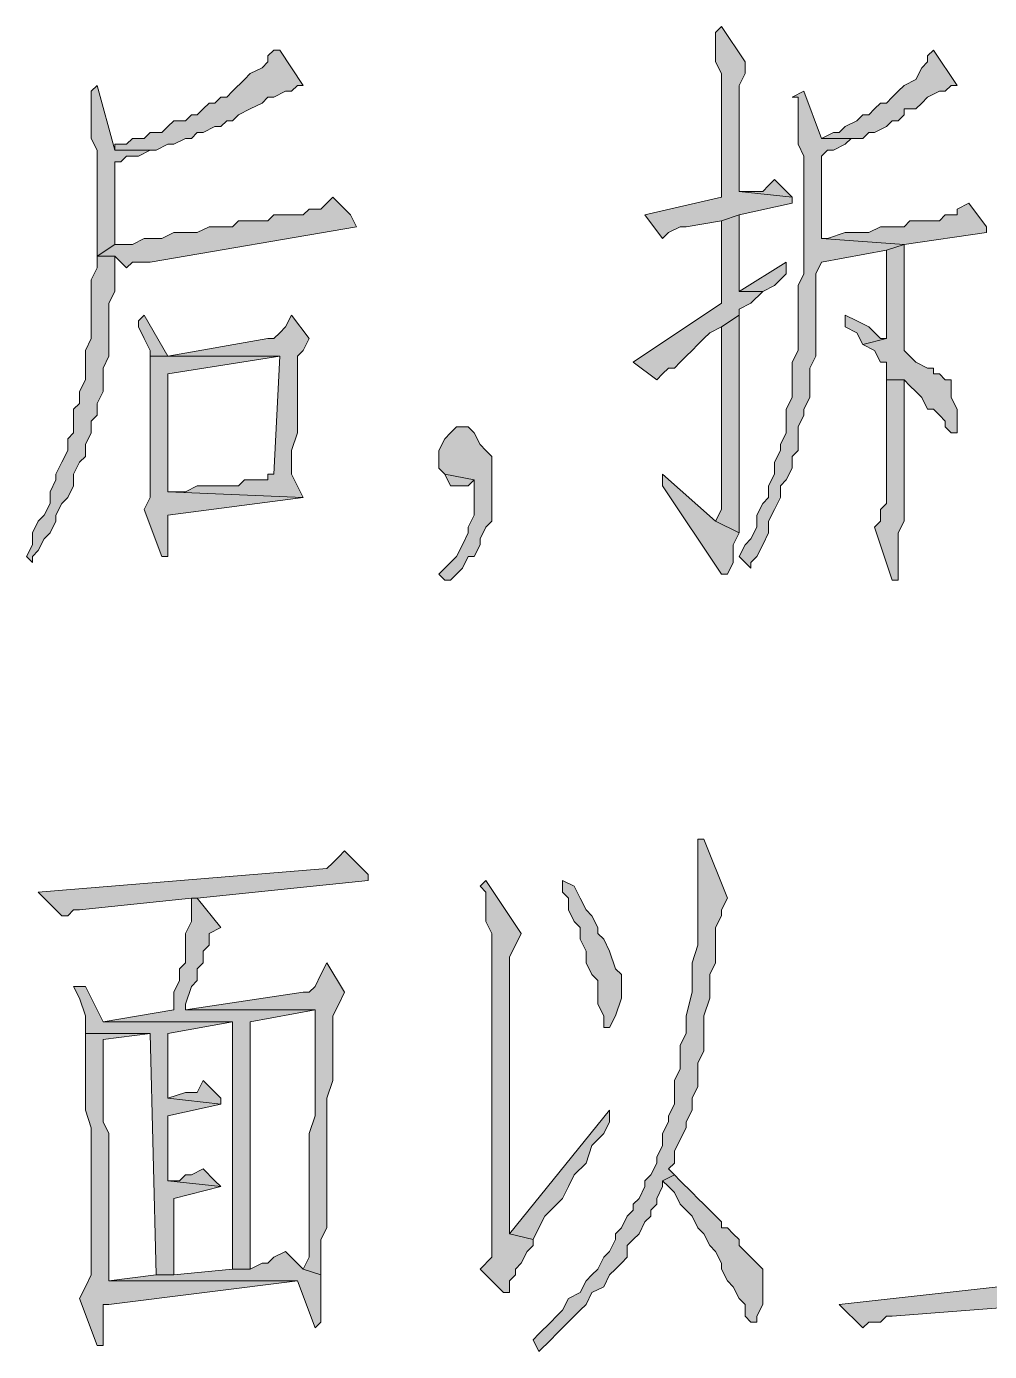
# Model space of a CAD drawing. Header units: millimetres. Extents: x 24 to 410, y 10 to 282.
# Drawn here: x 284.9 to 291.82, y 38.82 to 48.34 of the extents above; entities that cross this region are included whole.
import ezdxf

# ---------------------------------------------------------------- set-up
doc = ezdxf.new("R2010")
doc.units = ezdxf.units.MM

msp = doc.modelspace()

# ---------------------------------------------------------------- hatches: boundary and pattern name
h = msp.add_hatch(color=7)
h.dxf.hatch_style = 2
h.paths.add_polyline_path([(289.898667, 48.344667), (289.856333, 48.302333), (289.856333, 48.090667), (289.898667, 48.006), (289.898667, 47.117), (289.348333, 46.99), (289.475333, 46.820667), (289.517667, 46.863), (289.602333, 46.905333), (289.644667, 46.905333), (289.898667, 46.947667), (290.025667, 46.99), (290.406667, 47.074667), (290.406667, 47.117), (290.025667, 47.159333), (290.025667, 47.413333), (290.025667, 47.498), (290.025667, 47.921333), (290.068, 48.006), (290.068, 48.090667)])
h = msp.add_hatch(color=7)
h.dxf.hatch_style = 2
h.paths.add_polyline_path([(286.723667, 48.175333), (286.681333, 48.175333), (286.639, 48.133), (286.639, 48.090667), (286.596667, 48.048333), (286.512, 48.006), (286.469667, 47.963667), (286.385, 47.879), (286.342667, 47.836667), (286.300333, 47.836667), (286.258, 47.794333), (286.215667, 47.794333), (286.173333, 47.752), (286.131, 47.709667), (286.088667, 47.709667), (286.046333, 47.667333), (285.961667, 47.667333), (285.919333, 47.625), (285.877, 47.582667), (285.792333, 47.582667), (285.75, 47.540333), (285.665333, 47.540333), (285.623, 47.498), (285.538333, 47.498), (285.538333, 47.455667), (285.834667, 47.455667), (285.919333, 47.498), (285.961667, 47.498), (286.046333, 47.540333), (286.088667, 47.540333), (286.131, 47.582667), (286.173333, 47.582667), (286.258, 47.625), (286.300333, 47.625), (286.342667, 47.667333), (286.385, 47.667333), (286.427333, 47.709667), (286.512, 47.752), (286.596667, 47.794333), (286.639, 47.836667), (286.681333, 47.836667), (286.766, 47.879), (286.808333, 47.879), (286.850667, 47.921333), (286.893, 47.921333)])
h = msp.add_hatch(color=7)
h.dxf.hatch_style = 2
h.paths.add_polyline_path([(291.422667, 48.175333), (291.380333, 48.133), (291.380333, 48.090667), (291.338, 48.048333), (291.295667, 47.963667), (291.211, 47.921333), (291.168667, 47.879), (291.126333, 47.836667), (291.084, 47.794333), (291.041667, 47.794333), (290.999333, 47.752), (290.957, 47.709667), (290.914667, 47.709667), (290.872333, 47.667333), (290.787667, 47.625), (290.745333, 47.582667), (290.703, 47.582667), (290.618333, 47.540333), (290.914667, 47.540333), (290.957, 47.582667), (290.999333, 47.582667), (291.084, 47.625), (291.126333, 47.667333), (291.168667, 47.667333), (291.211, 47.709667), (291.211, 47.752), (291.295667, 47.752), (291.338, 47.794333), (291.380333, 47.836667), (291.465, 47.879), (291.507333, 47.879), (291.549667, 47.921333), (291.592, 47.921333)])
h = msp.add_hatch(color=7)
h.dxf.hatch_style = 2
h.paths.add_polyline_path([(285.411333, 47.921333), (285.369, 47.879), (285.369, 47.540333), (285.411333, 47.455667), (285.411333, 46.693667), (285.538333, 46.778333), (285.538333, 47.371), (285.580667, 47.371), (285.623, 47.413333), (285.707667, 47.413333), (285.792333, 47.455667), (285.834667, 47.455667), (285.538333, 47.455667)])
h = msp.add_hatch(color=7)
h.dxf.hatch_style = 2
h.paths.add_polyline_path([(290.491333, 47.879), (290.406667, 47.836667), (290.449, 47.836667), (290.449, 47.794333), (290.449, 47.498), (290.491333, 47.413333), (290.491333, 46.566667), (290.449, 46.482), (290.449, 46.016333), (290.406667, 45.931667), (290.406667, 45.677667), (290.364333, 45.593), (290.364333, 45.423667), (290.322, 45.339), (290.322, 45.296667), (290.279667, 45.212), (290.279667, 45.127333), (290.237333, 45.042667), (290.237333, 44.958), (290.195, 44.915667), (290.152667, 44.831), (290.152667, 44.746333), (290.110333, 44.661667), (290.068, 44.619333), (290.025667, 44.534667), (290.110333, 44.45), (290.110333, 44.492333), (290.152667, 44.534667), (290.195, 44.619333), (290.237333, 44.704), (290.237333, 44.788667), (290.279667, 44.873333), (290.322, 44.958), (290.322, 45.042667), (290.364333, 45.085), (290.406667, 45.169667), (290.406667, 45.254333), (290.449, 45.296667), (290.449, 45.466), (290.491333, 45.550667), (290.491333, 45.593), (290.533667, 45.677667), (290.533667, 45.889333), (290.576, 45.974), (290.576, 46.566667), (290.618333, 46.651333), (291.084, 46.736), (291.211, 46.778333), (290.618333, 46.820667), (290.618333, 47.413333), (290.660667, 47.455667), (290.703, 47.455667), (290.787667, 47.498), (290.83, 47.540333), (290.618333, 47.540333)])
h = msp.add_hatch(color=7)
h.dxf.hatch_style = 2
h.paths.add_polyline_path([(290.279667, 47.244), (290.237333, 47.201667), (290.195, 47.159333), (290.025667, 47.159333), (290.406667, 47.117)])
h = msp.add_hatch(color=7)
h.dxf.hatch_style = 2
h.paths.add_polyline_path([(287.104667, 47.117), (287.062333, 47.074667), (287.02, 47.032333), (286.935333, 47.032333), (286.893, 46.99), (286.681333, 46.99), (286.639, 46.947667), (286.427333, 46.947667), (286.385, 46.905333), (286.215667, 46.905333), (286.131, 46.863), (286.046333, 46.863), (285.961667, 46.863), (285.877, 46.820667), (285.75, 46.820667), (285.665333, 46.778333), (285.538333, 46.778333), (285.411333, 46.693667), (285.538333, 46.693667), (285.623, 46.609), (285.665333, 46.651333), (285.792333, 46.651333), (287.274, 46.905333), (287.231667, 46.99)])
h = msp.add_hatch(color=7)
h.dxf.hatch_style = 2
h.paths.add_polyline_path([(291.676667, 47.074667), (291.592, 47.032333), (291.592, 46.99), (291.549667, 46.99), (291.507333, 46.99), (291.465, 46.947667), (291.253333, 46.947667), (291.211, 46.905333), (291.041667, 46.905333), (290.957, 46.863), (290.787667, 46.863), (290.660667, 46.820667), (290.618333, 46.820667), (291.211, 46.778333), (291.803667, 46.863), (291.803667, 46.905333)])
h = msp.add_hatch(color=7)
h.dxf.hatch_style = 2
h.paths.add_polyline_path([(290.025667, 46.99), (289.898667, 46.947667), (289.898667, 46.355), (289.263667, 45.931667), (289.433, 45.804667), (289.475333, 45.847), (289.517667, 45.889333), (289.56, 45.889333), (289.602333, 45.931667), (289.644667, 45.974), (289.687, 46.016333), (289.729333, 46.058667), (289.771667, 46.101), (289.814, 46.143333), (289.898667, 46.185667), (290.025667, 46.270333), (290.025667, 46.312667), (290.110333, 46.355), (290.195, 46.439667), (290.025667, 46.439667), (290.025667, 46.524333), (290.025667, 46.609), (290.025667, 46.693667)])
h = msp.add_hatch(color=7)
h.dxf.hatch_style = 2
h.paths.add_polyline_path([(291.211, 46.778333), (291.084, 46.736), (291.084, 46.101), (290.914667, 46.058667), (290.999333, 46.016333), (291.041667, 45.931667), (291.084, 45.931667), (291.084, 45.804667), (291.211, 45.804667), (291.253333, 45.762333), (291.295667, 45.72), (291.338, 45.677667), (291.380333, 45.593), (291.422667, 45.593), (291.465, 45.550667), (291.507333, 45.508333), (291.507333, 45.466), (291.549667, 45.423667), (291.592, 45.423667), (291.592, 45.508333), (291.592, 45.593), (291.549667, 45.677667), (291.549667, 45.804667), (291.507333, 45.804667), (291.465, 45.847), (291.422667, 45.847), (291.422667, 45.889333), (291.380333, 45.889333), (291.295667, 45.931667), (291.253333, 45.974), (291.211, 46.016333)])
h = msp.add_hatch(color=7)
h.dxf.hatch_style = 2
h.paths.add_polyline_path([(285.411333, 46.693667), (285.411333, 46.609), (285.369, 46.524333), (285.369, 46.101), (285.326667, 46.016333), (285.326667, 45.804667), (285.284333, 45.72), (285.284333, 45.635333), (285.242, 45.593), (285.242, 45.423667), (285.199667, 45.381333), (285.199667, 45.296667), (285.157333, 45.212), (285.115, 45.127333), (285.115, 45.085), (285.072667, 45.000333), (285.072667, 44.915667), (285.030333, 44.831), (284.988, 44.788667), (284.945667, 44.704), (284.945667, 44.619333), (284.903333, 44.534667), (284.945667, 44.492333), (284.945667, 44.534667), (284.988, 44.577), (285.030333, 44.661667), (285.072667, 44.704), (285.115, 44.788667), (285.115, 44.831), (285.157333, 44.915667), (285.199667, 44.958), (285.242, 45.042667), (285.242, 45.127333), (285.284333, 45.212), (285.326667, 45.254333), (285.326667, 45.339), (285.369, 45.423667), (285.369, 45.508333), (285.411333, 45.550667), (285.411333, 45.635333), (285.453667, 45.72), (285.453667, 45.889333), (285.496, 45.974), (285.496, 46.355), (285.538333, 46.439667), (285.538333, 46.693667)])
h = msp.add_hatch(color=7)
h.dxf.hatch_style = 2
h.paths.add_polyline_path([(290.364333, 46.651333), (290.025667, 46.439667), (290.195, 46.439667), (290.279667, 46.482), (290.364333, 46.566667)])
h = msp.add_hatch(color=7)
h.dxf.hatch_style = 2
h.paths.add_polyline_path([(285.75, 46.270333), (285.707667, 46.228), (285.707667, 46.185667), (285.75, 46.101), (285.792333, 46.016333), (285.792333, 45.974), (285.919333, 45.974)])
h = msp.add_hatch(color=7)
h.dxf.hatch_style = 2
h.paths.add_polyline_path([(286.808333, 46.270333), (286.766, 46.185667), (286.723667, 46.143333), (286.681333, 46.101), (286.639, 46.101), (285.919333, 45.974), (285.792333, 45.974), (286.723667, 45.974), (286.681333, 45.127333), (286.639, 45.127333), (286.639, 45.085), (286.469667, 45.085), (286.427333, 45.042667), (286.131, 45.042667), (286.046333, 45.000333), (285.961667, 45.000333), (285.919333, 45.000333), (286.893, 44.958), (286.808333, 45.127333), (286.808333, 45.296667), (286.850667, 45.423667), (286.850667, 45.974), (286.893, 46.016333), (286.935333, 46.101)])
h = msp.add_hatch(color=7)
h.dxf.hatch_style = 2
h.paths.add_polyline_path([(290.025667, 46.270333), (289.898667, 46.185667), (289.898667, 44.873333), (289.856333, 44.788667), (290.025667, 44.704)])
h = msp.add_hatch(color=7)
h.dxf.hatch_style = 2
h.paths.add_polyline_path([(290.787667, 46.270333), (290.787667, 46.185667), (290.872333, 46.143333), (290.914667, 46.058667), (291.084, 46.101), (291.041667, 46.101), (290.957, 46.185667), (290.872333, 46.228)])
h = msp.add_hatch(color=7)
h.dxf.hatch_style = 2
h.paths.add_polyline_path([(285.792333, 45.974), (285.792333, 44.958), (285.75, 44.873333), (285.877, 44.534667), (285.919333, 44.534667), (285.919333, 44.577), (285.919333, 44.831), (286.893, 44.958), (285.919333, 45.000333), (285.919333, 45.847), (286.723667, 45.974)])
h = msp.add_hatch(color=7)
h.dxf.hatch_style = 2
h.paths.add_polyline_path([(291.084, 45.804667), (291.084, 44.915667), (291.041667, 44.873333), (291.041667, 44.788667), (290.999333, 44.746333), (291.126333, 44.365333), (291.168667, 44.365333), (291.168667, 44.45), (291.168667, 44.619333), (291.168667, 44.704), (291.211, 44.788667), (291.211, 45.804667)])
h = msp.add_hatch(color=7)
h.dxf.hatch_style = 2
h.paths.add_polyline_path([(288.036, 45.466), (287.993667, 45.466), (287.951333, 45.423667), (287.909, 45.381333), (287.866667, 45.296667), (287.866667, 45.169667), (287.909, 45.127333), (288.120667, 45.085), (288.120667, 44.831), (288.078333, 44.746333), (288.078333, 44.704), (288.036, 44.619333), (287.993667, 44.534667), (287.951333, 44.492333), (287.909, 44.45), (287.866667, 44.407667), (287.909, 44.365333), (287.951333, 44.365333), (287.993667, 44.407667), (288.036, 44.45), (288.078333, 44.534667), (288.120667, 44.534667), (288.163, 44.619333), (288.163, 44.661667), (288.205333, 44.746333), (288.247667, 44.788667), (288.247667, 45.254333), (288.205333, 45.296667), (288.163, 45.339), (288.120667, 45.423667), (288.078333, 45.466)])
h = msp.add_hatch(color=7)
h.dxf.hatch_style = 2
h.paths.add_polyline_path([(287.909, 45.127333), (287.951333, 45.042667), (288.078333, 45.042667), (288.120667, 45.085)])
h = msp.add_hatch(color=7)
h.dxf.hatch_style = 2
h.paths.add_polyline_path([(289.475333, 45.127333), (289.475333, 45.042667), (289.898667, 44.407667), (289.941, 44.407667), (289.983333, 44.492333), (289.983333, 44.619333), (290.025667, 44.704), (289.856333, 44.788667)])
h = msp.add_hatch(color=7)
h.dxf.hatch_style = 2
h.paths.add_polyline_path([(289.771667, 42.502667), (289.729333, 42.502667), (289.729333, 42.460333), (289.729333, 41.740667), (289.687, 41.613667), (289.687, 41.402), (289.644667, 41.232667), (289.644667, 41.105667), (289.602333, 41.021), (289.602333, 40.851667), (289.56, 40.767), (289.56, 40.597667), (289.517667, 40.513), (289.517667, 40.470667), (289.475333, 40.386), (289.475333, 40.301333), (289.433, 40.216667), (289.433, 40.174333), (289.390667, 40.089667), (289.348333, 40.047333), (289.348333, 40.005), (289.306, 39.920333), (289.263667, 39.878), (289.263667, 39.835667), (289.221333, 39.793333), (289.179, 39.708667), (289.136667, 39.666333), (289.136667, 39.624), (289.094333, 39.539333), (289.052, 39.497), (289.009667, 39.412333), (288.967333, 39.37), (288.925, 39.327667), (288.882667, 39.243), (288.798, 39.200667), (288.755667, 39.116), (288.713333, 39.073667), (288.671, 39.031333), (288.586333, 38.946667), (288.544, 38.904333), (288.586333, 38.819667), (288.671, 38.904333), (288.713333, 38.946667), (288.755667, 38.989), (288.840333, 39.073667), (288.882667, 39.116), (288.925, 39.158333), (288.967333, 39.243), (289.052, 39.285333), (289.094333, 39.37), (289.136667, 39.412333), (289.179, 39.454667), (289.221333, 39.497), (289.221333, 39.581667), (289.263667, 39.624), (289.306, 39.666333), (289.348333, 39.751), (289.390667, 39.793333), (289.390667, 39.835667), (289.433, 39.878), (289.433, 39.920333), (289.475333, 40.005), (289.475333, 40.047333), (289.56, 40.089667), (289.517667, 40.132), (289.56, 40.174333), (289.56, 40.259), (289.602333, 40.343667), (289.644667, 40.428333), (289.644667, 40.470667), (289.687, 40.555333), (289.687, 40.64), (289.729333, 40.724667), (289.729333, 40.894), (289.771667, 40.978667), (289.771667, 41.232667), (289.814, 41.359667), (289.814, 41.529), (289.856333, 41.613667), (289.856333, 41.867667), (289.898667, 41.952333), (289.898667, 41.994667), (289.941, 42.079333)])
h = msp.add_hatch(color=7)
h.dxf.hatch_style = 2
h.paths.add_polyline_path([(287.189333, 42.418), (287.147, 42.375667), (287.104667, 42.333333), (287.062333, 42.291), (284.988, 42.121667), (285.157333, 41.952333), (285.199667, 41.952333), (285.242, 41.994667), (285.284333, 41.994667), (286.088667, 42.079333), (286.131, 42.079333), (287.358667, 42.206333), (287.358667, 42.248667)])
h = msp.add_hatch(color=7)
h.dxf.hatch_style = 2
h.paths.add_polyline_path([(288.205333, 42.206333), (288.163, 42.164), (288.205333, 42.121667), (288.205333, 41.91), (288.247667, 41.825333), (288.247667, 39.497), (288.163, 39.412333), (288.332333, 39.243), (288.374667, 39.243), (288.374667, 39.285333), (288.374667, 39.327667), (288.417, 39.37), (288.417, 39.412333), (288.459333, 39.454667), (288.501667, 39.539333), (288.544, 39.581667), (288.544, 39.624), (288.374667, 39.666333), (288.374667, 40.047333), (288.374667, 40.174333), (288.374667, 41.656), (288.417, 41.740667), (288.459333, 41.825333)])
h = msp.add_hatch(color=7)
h.dxf.hatch_style = 2
h.paths.add_polyline_path([(288.755667, 42.206333), (288.755667, 42.121667), (288.798, 42.079333), (288.798, 41.994667), (288.840333, 41.91), (288.882667, 41.867667), (288.882667, 41.783), (288.925, 41.698333), (288.925, 41.613667), (288.967333, 41.529), (289.009667, 41.486667), (289.009667, 41.317333), (289.052, 41.232667), (289.052, 41.148), (289.094333, 41.148), (289.136667, 41.232667), (289.179, 41.359667), (289.179, 41.529), (289.136667, 41.571333), (289.094333, 41.698333), (289.052, 41.783), (289.009667, 41.825333), (289.009667, 41.867667), (288.967333, 41.952333), (288.925, 41.994667), (288.882667, 42.079333), (288.840333, 42.164)])
h = msp.add_hatch(color=7)
h.dxf.hatch_style = 2
h.paths.add_polyline_path([(286.131, 42.079333), (286.088667, 42.079333), (286.088667, 41.994667), (286.088667, 41.91), (286.046333, 41.825333), (286.046333, 41.613667), (286.004, 41.571333), (286.004, 41.486667), (285.961667, 41.402), (285.961667, 41.275), (285.453667, 41.190333), (286.385, 41.190333), (286.385, 39.412333), (286.512, 39.412333), (286.512, 41.190333), (286.977667, 41.275), (286.046333, 41.275), (286.046333, 41.317333), (286.088667, 41.444333), (286.131, 41.486667), (286.131, 41.571333), (286.173333, 41.613667), (286.173333, 41.656), (286.173333, 41.698333), (286.215667, 41.740667), (286.215667, 41.825333), (286.300333, 41.867667)])
h = msp.add_hatch(color=7)
h.dxf.hatch_style = 2
h.paths.add_polyline_path([(287.062333, 41.613667), (287.02, 41.529), (286.977667, 41.444333), (286.935333, 41.402), (286.893, 41.402), (286.046333, 41.275), (286.977667, 41.275), (286.977667, 41.232667), (286.977667, 40.513), (286.935333, 40.386), (286.935333, 39.539333), (286.935333, 39.497), (286.893, 39.412333), (287.02, 39.37), (287.02, 39.624), (287.062333, 39.708667), (287.062333, 40.64), (287.104667, 40.767), (287.104667, 41.232667), (287.147, 41.317333), (287.189333, 41.402)])
h = msp.add_hatch(color=7)
h.dxf.hatch_style = 2
h.paths.add_polyline_path([(285.326667, 41.444333), (285.242, 41.444333), (285.284333, 41.359667), (285.326667, 41.232667), (285.326667, 41.105667), (285.792333, 41.105667), (285.834667, 39.37), (285.961667, 39.37), (285.961667, 39.920333), (286.300333, 40.005), (285.919333, 40.047333), (285.919333, 40.513), (286.300333, 40.597667), (285.919333, 40.64), (285.919333, 41.105667), (286.385, 41.190333), (285.453667, 41.190333)])
h = msp.add_hatch(color=7)
h.dxf.hatch_style = 2
h.paths.add_polyline_path([(285.326667, 41.105667), (285.326667, 40.555333), (285.369, 40.428333), (285.369, 39.37), (285.326667, 39.285333), (285.284333, 39.200667), (285.411333, 38.862), (285.453667, 38.862), (285.453667, 39.158333), (285.496, 39.158333), (286.850667, 39.327667), (285.496, 39.327667), (285.496, 39.412333), (285.496, 40.386), (285.453667, 40.470667), (285.453667, 41.063333), (285.792333, 41.105667)])
h = msp.add_hatch(color=7)
h.dxf.hatch_style = 2
h.paths.add_polyline_path([(286.173333, 40.767), (286.131, 40.682333), (286.046333, 40.682333), (285.919333, 40.64), (286.300333, 40.597667), (286.300333, 40.64)])
h = msp.add_hatch(color=7)
h.dxf.hatch_style = 2
h.paths.add_polyline_path([(289.094333, 40.555333), (288.374667, 39.666333), (288.544, 39.624), (288.586333, 39.708667), (288.628667, 39.793333), (288.671, 39.835667), (288.755667, 39.920333), (288.798, 40.005), (288.840333, 40.089667), (288.925, 40.174333), (288.967333, 40.301333), (289.052, 40.386), (289.094333, 40.470667)])
h = msp.add_hatch(color=7)
h.dxf.hatch_style = 2
h.paths.add_polyline_path([(286.173333, 40.132), (286.088667, 40.089667), (286.046333, 40.089667), (286.004, 40.047333), (285.919333, 40.047333), (286.300333, 40.005), (286.258, 40.047333)])
h = msp.add_hatch(color=7)
h.dxf.hatch_style = 2
h.paths.add_polyline_path([(289.56, 40.089667), (289.475333, 40.047333), (289.517667, 40.005), (289.56, 39.962667), (289.602333, 39.878), (289.644667, 39.835667), (289.687, 39.793333), (289.729333, 39.708667), (289.771667, 39.666333), (289.814, 39.581667), (289.856333, 39.539333), (289.898667, 39.454667), (289.898667, 39.412333), (289.941, 39.327667), (289.983333, 39.285333), (290.025667, 39.200667), (290.068, 39.158333), (290.068, 39.073667), (290.110333, 39.031333), (290.152667, 39.031333), (290.152667, 39.073667), (290.195, 39.158333), (290.195, 39.412333), (290.152667, 39.454667), (290.110333, 39.497), (290.025667, 39.581667), (290.025667, 39.624), (289.983333, 39.666333), (289.941, 39.708667), (289.898667, 39.708667), (289.898667, 39.751), (289.814, 39.835667), (289.771667, 39.878), (289.729333, 39.920333), (289.687, 39.962667), (289.602333, 40.047333)])
h = msp.add_hatch(color=7)
h.dxf.hatch_style = 2
h.paths.add_polyline_path([(286.766, 39.539333), (286.681333, 39.497), (286.639, 39.454667), (286.596667, 39.454667), (286.512, 39.412333), (286.385, 39.412333), (285.961667, 39.37), (285.834667, 39.37), (285.496, 39.327667), (286.850667, 39.327667), (286.977667, 38.989), (287.02, 39.031333), (287.02, 39.37), (286.893, 39.412333)])
h = msp.add_hatch(color=7)
h.dxf.hatch_style = 2
h.paths.add_polyline_path([(293.158333, 39.454667), (293.116, 39.454667), (293.073667, 39.412333), (292.989, 39.412333), (292.989, 39.37), (292.015333, 39.285333), (291.888333, 39.285333), (290.745333, 39.158333), (290.914667, 38.989), (290.957, 39.031333), (291.041667, 39.031333), (291.084, 39.073667), (291.126333, 39.073667), (293.327667, 39.243), (293.327667, 39.327667)])

# ---------------------------------------------------------------- linework, layer by layer
at = {"color": 7, "lineweight": 0}
for points in [[(289.898667, 48.344667), (289.856333, 48.302333), (289.856333, 48.090667), (289.898667, 48.006), (289.898667, 47.117), (289.348333, 46.99), (289.475333, 46.820667), (289.517667, 46.863), (289.602333, 46.905333), (289.644667, 46.905333), (289.898667, 46.947667), (290.025667, 46.99), (290.406667, 47.074667), (290.406667, 47.117), (290.025667, 47.159333), (290.025667, 47.413333), (290.025667, 47.498), (290.025667, 47.921333), (290.068, 48.006), (290.068, 48.090667)], [(286.723667, 48.175333), (286.681333, 48.175333), (286.639, 48.133), (286.639, 48.090667), (286.596667, 48.048333), (286.512, 48.006), (286.469667, 47.963667), (286.385, 47.879), (286.342667, 47.836667), (286.300333, 47.836667), (286.258, 47.794333), (286.215667, 47.794333), (286.173333, 47.752), (286.131, 47.709667), (286.088667, 47.709667), (286.046333, 47.667333), (285.961667, 47.667333), (285.919333, 47.625), (285.877, 47.582667), (285.792333, 47.582667), (285.75, 47.540333), (285.665333, 47.540333), (285.623, 47.498), (285.538333, 47.498), (285.538333, 47.455667), (285.834667, 47.455667), (285.919333, 47.498), (285.961667, 47.498), (286.046333, 47.540333), (286.088667, 47.540333), (286.131, 47.582667), (286.173333, 47.582667), (286.258, 47.625), (286.300333, 47.625), (286.342667, 47.667333), (286.385, 47.667333), (286.427333, 47.709667), (286.512, 47.752), (286.596667, 47.794333), (286.639, 47.836667), (286.681333, 47.836667), (286.766, 47.879), (286.808333, 47.879), (286.850667, 47.921333), (286.893, 47.921333)], [(291.422667, 48.175333), (291.380333, 48.133), (291.380333, 48.090667), (291.338, 48.048333), (291.295667, 47.963667), (291.211, 47.921333), (291.168667, 47.879), (291.126333, 47.836667), (291.084, 47.794333), (291.041667, 47.794333), (290.999333, 47.752), (290.957, 47.709667), (290.914667, 47.709667), (290.872333, 47.667333), (290.787667, 47.625), (290.745333, 47.582667), (290.703, 47.582667), (290.618333, 47.540333), (290.914667, 47.540333), (290.957, 47.582667), (290.999333, 47.582667), (291.084, 47.625), (291.126333, 47.667333), (291.168667, 47.667333), (291.211, 47.709667), (291.211, 47.752), (291.295667, 47.752), (291.338, 47.794333), (291.380333, 47.836667), (291.465, 47.879), (291.507333, 47.879), (291.549667, 47.921333), (291.592, 47.921333)], [(285.411333, 47.921333), (285.369, 47.879), (285.369, 47.540333), (285.411333, 47.455667), (285.411333, 46.693667), (285.538333, 46.778333), (285.538333, 47.371), (285.580667, 47.371), (285.623, 47.413333), (285.707667, 47.413333), (285.792333, 47.455667), (285.834667, 47.455667), (285.538333, 47.455667)], [(290.491333, 47.879), (290.406667, 47.836667), (290.449, 47.836667), (290.449, 47.794333), (290.449, 47.498), (290.491333, 47.413333), (290.491333, 46.566667), (290.449, 46.482), (290.449, 46.016333), (290.406667, 45.931667), (290.406667, 45.677667), (290.364333, 45.593), (290.364333, 45.423667), (290.322, 45.339), (290.322, 45.296667), (290.279667, 45.212), (290.279667, 45.127333), (290.237333, 45.042667), (290.237333, 44.958), (290.195, 44.915667), (290.152667, 44.831), (290.152667, 44.746333), (290.110333, 44.661667), (290.068, 44.619333), (290.025667, 44.534667), (290.110333, 44.45), (290.110333, 44.492333), (290.152667, 44.534667), (290.195, 44.619333), (290.237333, 44.704), (290.237333, 44.788667), (290.279667, 44.873333), (290.322, 44.958), (290.322, 45.042667), (290.364333, 45.085), (290.406667, 45.169667), (290.406667, 45.254333), (290.449, 45.296667), (290.449, 45.466), (290.491333, 45.550667), (290.491333, 45.593), (290.533667, 45.677667), (290.533667, 45.889333), (290.576, 45.974), (290.576, 46.566667), (290.618333, 46.651333), (291.084, 46.736), (291.211, 46.778333), (290.618333, 46.820667), (290.618333, 47.413333), (290.660667, 47.455667), (290.703, 47.455667), (290.787667, 47.498), (290.83, 47.540333), (290.618333, 47.540333)], [(290.279667, 47.244), (290.237333, 47.201667), (290.195, 47.159333), (290.025667, 47.159333), (290.406667, 47.117)], [(287.104667, 47.117), (287.062333, 47.074667), (287.02, 47.032333), (286.935333, 47.032333), (286.893, 46.99), (286.681333, 46.99), (286.639, 46.947667), (286.427333, 46.947667), (286.385, 46.905333), (286.215667, 46.905333), (286.131, 46.863), (286.046333, 46.863), (285.961667, 46.863), (285.877, 46.820667), (285.75, 46.820667), (285.665333, 46.778333), (285.538333, 46.778333), (285.411333, 46.693667), (285.538333, 46.693667), (285.623, 46.609), (285.665333, 46.651333), (285.792333, 46.651333), (287.274, 46.905333), (287.231667, 46.99)], [(291.676667, 47.074667), (291.592, 47.032333), (291.592, 46.99), (291.549667, 46.99), (291.507333, 46.99), (291.465, 46.947667), (291.253333, 46.947667), (291.211, 46.905333), (291.041667, 46.905333), (290.957, 46.863), (290.787667, 46.863), (290.660667, 46.820667), (290.618333, 46.820667), (291.211, 46.778333), (291.803667, 46.863), (291.803667, 46.905333)], [(290.025667, 46.99), (289.898667, 46.947667), (289.898667, 46.355), (289.263667, 45.931667), (289.433, 45.804667), (289.475333, 45.847), (289.517667, 45.889333), (289.56, 45.889333), (289.602333, 45.931667), (289.644667, 45.974), (289.687, 46.016333), (289.729333, 46.058667), (289.771667, 46.101), (289.814, 46.143333), (289.898667, 46.185667), (290.025667, 46.270333), (290.025667, 46.312667), (290.110333, 46.355), (290.195, 46.439667), (290.025667, 46.439667), (290.025667, 46.524333), (290.025667, 46.609), (290.025667, 46.693667)], [(291.211, 46.778333), (291.084, 46.736), (291.084, 46.101), (290.914667, 46.058667), (290.999333, 46.016333), (291.041667, 45.931667), (291.084, 45.931667), (291.084, 45.804667), (291.211, 45.804667), (291.253333, 45.762333), (291.295667, 45.72), (291.338, 45.677667), (291.380333, 45.593), (291.422667, 45.593), (291.465, 45.550667), (291.507333, 45.508333), (291.507333, 45.466), (291.549667, 45.423667), (291.592, 45.423667), (291.592, 45.508333), (291.592, 45.593), (291.549667, 45.677667), (291.549667, 45.804667), (291.507333, 45.804667), (291.465, 45.847), (291.422667, 45.847), (291.422667, 45.889333), (291.380333, 45.889333), (291.295667, 45.931667), (291.253333, 45.974), (291.211, 46.016333)], [(285.411333, 46.693667), (285.411333, 46.609), (285.369, 46.524333), (285.369, 46.101), (285.326667, 46.016333), (285.326667, 45.804667), (285.284333, 45.72), (285.284333, 45.635333), (285.242, 45.593), (285.242, 45.423667), (285.199667, 45.381333), (285.199667, 45.296667), (285.157333, 45.212), (285.115, 45.127333), (285.115, 45.085), (285.072667, 45.000333), (285.072667, 44.915667), (285.030333, 44.831), (284.988, 44.788667), (284.945667, 44.704), (284.945667, 44.619333), (284.903333, 44.534667), (284.945667, 44.492333), (284.945667, 44.534667), (284.988, 44.577), (285.030333, 44.661667), (285.072667, 44.704), (285.115, 44.788667), (285.115, 44.831), (285.157333, 44.915667), (285.199667, 44.958), (285.242, 45.042667), (285.242, 45.127333), (285.284333, 45.212), (285.326667, 45.254333), (285.326667, 45.339), (285.369, 45.423667), (285.369, 45.508333), (285.411333, 45.550667), (285.411333, 45.635333), (285.453667, 45.72), (285.453667, 45.889333), (285.496, 45.974), (285.496, 46.355), (285.538333, 46.439667), (285.538333, 46.693667)], [(290.364333, 46.651333), (290.025667, 46.439667), (290.195, 46.439667), (290.279667, 46.482), (290.364333, 46.566667)], [(285.75, 46.270333), (285.707667, 46.228), (285.707667, 46.185667), (285.75, 46.101), (285.792333, 46.016333), (285.792333, 45.974), (285.919333, 45.974)], [(286.808333, 46.270333), (286.766, 46.185667), (286.723667, 46.143333), (286.681333, 46.101), (286.639, 46.101), (285.919333, 45.974), (285.792333, 45.974), (286.723667, 45.974), (286.681333, 45.127333), (286.639, 45.127333), (286.639, 45.085), (286.469667, 45.085), (286.427333, 45.042667), (286.131, 45.042667), (286.046333, 45.000333), (285.961667, 45.000333), (285.919333, 45.000333), (286.893, 44.958), (286.808333, 45.127333), (286.808333, 45.296667), (286.850667, 45.423667), (286.850667, 45.974), (286.893, 46.016333), (286.935333, 46.101)], [(290.025667, 46.270333), (289.898667, 46.185667), (289.898667, 44.873333), (289.856333, 44.788667), (290.025667, 44.704)], [(290.787667, 46.270333), (290.787667, 46.185667), (290.872333, 46.143333), (290.914667, 46.058667), (291.084, 46.101), (291.041667, 46.101), (290.957, 46.185667), (290.872333, 46.228)], [(285.792333, 45.974), (285.792333, 44.958), (285.75, 44.873333), (285.877, 44.534667), (285.919333, 44.534667), (285.919333, 44.577), (285.919333, 44.831), (286.893, 44.958), (285.919333, 45.000333), (285.919333, 45.847), (286.723667, 45.974)], [(291.084, 45.804667), (291.084, 44.915667), (291.041667, 44.873333), (291.041667, 44.788667), (290.999333, 44.746333), (291.126333, 44.365333), (291.168667, 44.365333), (291.168667, 44.45), (291.168667, 44.619333), (291.168667, 44.704), (291.211, 44.788667), (291.211, 45.804667)], [(288.036, 45.466), (287.993667, 45.466), (287.951333, 45.423667), (287.909, 45.381333), (287.866667, 45.296667), (287.866667, 45.169667), (287.909, 45.127333), (288.120667, 45.085), (288.120667, 44.831), (288.078333, 44.746333), (288.078333, 44.704), (288.036, 44.619333), (287.993667, 44.534667), (287.951333, 44.492333), (287.909, 44.45), (287.866667, 44.407667), (287.909, 44.365333), (287.951333, 44.365333), (287.993667, 44.407667), (288.036, 44.45), (288.078333, 44.534667), (288.120667, 44.534667), (288.163, 44.619333), (288.163, 44.661667), (288.205333, 44.746333), (288.247667, 44.788667), (288.247667, 45.254333), (288.205333, 45.296667), (288.163, 45.339), (288.120667, 45.423667), (288.078333, 45.466)], [(287.909, 45.127333), (287.951333, 45.042667), (288.078333, 45.042667), (288.120667, 45.085)], [(289.475333, 45.127333), (289.475333, 45.042667), (289.898667, 44.407667), (289.941, 44.407667), (289.983333, 44.492333), (289.983333, 44.619333), (290.025667, 44.704), (289.856333, 44.788667)], [(289.771667, 42.502667), (289.729333, 42.502667), (289.729333, 42.460333), (289.729333, 41.740667), (289.687, 41.613667), (289.687, 41.402), (289.644667, 41.232667), (289.644667, 41.105667), (289.602333, 41.021), (289.602333, 40.851667), (289.56, 40.767), (289.56, 40.597667), (289.517667, 40.513), (289.517667, 40.470667), (289.475333, 40.386), (289.475333, 40.301333), (289.433, 40.216667), (289.433, 40.174333), (289.390667, 40.089667), (289.348333, 40.047333), (289.348333, 40.005), (289.306, 39.920333), (289.263667, 39.878), (289.263667, 39.835667), (289.221333, 39.793333), (289.179, 39.708667), (289.136667, 39.666333), (289.136667, 39.624), (289.094333, 39.539333), (289.052, 39.497), (289.009667, 39.412333), (288.967333, 39.37), (288.925, 39.327667), (288.882667, 39.243), (288.798, 39.200667), (288.755667, 39.116), (288.713333, 39.073667), (288.671, 39.031333), (288.586333, 38.946667), (288.544, 38.904333), (288.586333, 38.819667), (288.671, 38.904333), (288.713333, 38.946667), (288.755667, 38.989), (288.840333, 39.073667), (288.882667, 39.116), (288.925, 39.158333), (288.967333, 39.243), (289.052, 39.285333), (289.094333, 39.37), (289.136667, 39.412333), (289.179, 39.454667), (289.221333, 39.497), (289.221333, 39.581667), (289.263667, 39.624), (289.306, 39.666333), (289.348333, 39.751), (289.390667, 39.793333), (289.390667, 39.835667), (289.433, 39.878), (289.433, 39.920333), (289.475333, 40.005), (289.475333, 40.047333), (289.56, 40.089667), (289.517667, 40.132), (289.56, 40.174333), (289.56, 40.259), (289.602333, 40.343667), (289.644667, 40.428333), (289.644667, 40.470667), (289.687, 40.555333), (289.687, 40.64), (289.729333, 40.724667), (289.729333, 40.894), (289.771667, 40.978667), (289.771667, 41.232667), (289.814, 41.359667), (289.814, 41.529), (289.856333, 41.613667), (289.856333, 41.867667), (289.898667, 41.952333), (289.898667, 41.994667), (289.941, 42.079333)], [(287.189333, 42.418), (287.147, 42.375667), (287.104667, 42.333333), (287.062333, 42.291), (284.988, 42.121667), (285.157333, 41.952333), (285.199667, 41.952333), (285.242, 41.994667), (285.284333, 41.994667), (286.088667, 42.079333), (286.131, 42.079333), (287.358667, 42.206333), (287.358667, 42.248667)], [(288.205333, 42.206333), (288.163, 42.164), (288.205333, 42.121667), (288.205333, 41.91), (288.247667, 41.825333), (288.247667, 39.497), (288.163, 39.412333), (288.332333, 39.243), (288.374667, 39.243), (288.374667, 39.285333), (288.374667, 39.327667), (288.417, 39.37), (288.417, 39.412333), (288.459333, 39.454667), (288.501667, 39.539333), (288.544, 39.581667), (288.544, 39.624), (288.374667, 39.666333), (288.374667, 40.047333), (288.374667, 40.174333), (288.374667, 41.656), (288.417, 41.740667), (288.459333, 41.825333)], [(288.755667, 42.206333), (288.755667, 42.121667), (288.798, 42.079333), (288.798, 41.994667), (288.840333, 41.91), (288.882667, 41.867667), (288.882667, 41.783), (288.925, 41.698333), (288.925, 41.613667), (288.967333, 41.529), (289.009667, 41.486667), (289.009667, 41.317333), (289.052, 41.232667), (289.052, 41.148), (289.094333, 41.148), (289.136667, 41.232667), (289.179, 41.359667), (289.179, 41.529), (289.136667, 41.571333), (289.094333, 41.698333), (289.052, 41.783), (289.009667, 41.825333), (289.009667, 41.867667), (288.967333, 41.952333), (288.925, 41.994667), (288.882667, 42.079333), (288.840333, 42.164)], [(286.131, 42.079333), (286.088667, 42.079333), (286.088667, 41.994667), (286.088667, 41.91), (286.046333, 41.825333), (286.046333, 41.613667), (286.004, 41.571333), (286.004, 41.486667), (285.961667, 41.402), (285.961667, 41.275), (285.453667, 41.190333), (286.385, 41.190333), (286.385, 39.412333), (286.512, 39.412333), (286.512, 41.190333), (286.977667, 41.275), (286.046333, 41.275), (286.046333, 41.317333), (286.088667, 41.444333), (286.131, 41.486667), (286.131, 41.571333), (286.173333, 41.613667), (286.173333, 41.656), (286.173333, 41.698333), (286.215667, 41.740667), (286.215667, 41.825333), (286.300333, 41.867667)], [(287.062333, 41.613667), (287.02, 41.529), (286.977667, 41.444333), (286.935333, 41.402), (286.893, 41.402), (286.046333, 41.275), (286.977667, 41.275), (286.977667, 41.232667), (286.977667, 40.513), (286.935333, 40.386), (286.935333, 39.539333), (286.935333, 39.497), (286.893, 39.412333), (287.02, 39.37), (287.02, 39.624), (287.062333, 39.708667), (287.062333, 40.64), (287.104667, 40.767), (287.104667, 41.232667), (287.147, 41.317333), (287.189333, 41.402)], [(285.326667, 41.444333), (285.242, 41.444333), (285.284333, 41.359667), (285.326667, 41.232667), (285.326667, 41.105667), (285.792333, 41.105667), (285.834667, 39.37), (285.961667, 39.37), (285.961667, 39.920333), (286.300333, 40.005), (285.919333, 40.047333), (285.919333, 40.513), (286.300333, 40.597667), (285.919333, 40.64), (285.919333, 41.105667), (286.385, 41.190333), (285.453667, 41.190333)], [(285.326667, 41.105667), (285.326667, 40.555333), (285.369, 40.428333), (285.369, 39.37), (285.326667, 39.285333), (285.284333, 39.200667), (285.411333, 38.862), (285.453667, 38.862), (285.453667, 39.158333), (285.496, 39.158333), (286.850667, 39.327667), (285.496, 39.327667), (285.496, 39.412333), (285.496, 40.386), (285.453667, 40.470667), (285.453667, 41.063333), (285.792333, 41.105667)], [(286.173333, 40.767), (286.131, 40.682333), (286.046333, 40.682333), (285.919333, 40.64), (286.300333, 40.597667), (286.300333, 40.64)], [(289.094333, 40.555333), (288.374667, 39.666333), (288.544, 39.624), (288.586333, 39.708667), (288.628667, 39.793333), (288.671, 39.835667), (288.755667, 39.920333), (288.798, 40.005), (288.840333, 40.089667), (288.925, 40.174333), (288.967333, 40.301333), (289.052, 40.386), (289.094333, 40.470667)], [(286.173333, 40.132), (286.088667, 40.089667), (286.046333, 40.089667), (286.004, 40.047333), (285.919333, 40.047333), (286.300333, 40.005), (286.258, 40.047333)], [(289.56, 40.089667), (289.475333, 40.047333), (289.517667, 40.005), (289.56, 39.962667), (289.602333, 39.878), (289.644667, 39.835667), (289.687, 39.793333), (289.729333, 39.708667), (289.771667, 39.666333), (289.814, 39.581667), (289.856333, 39.539333), (289.898667, 39.454667), (289.898667, 39.412333), (289.941, 39.327667), (289.983333, 39.285333), (290.025667, 39.200667), (290.068, 39.158333), (290.068, 39.073667), (290.110333, 39.031333), (290.152667, 39.031333), (290.152667, 39.073667), (290.195, 39.158333), (290.195, 39.412333), (290.152667, 39.454667), (290.110333, 39.497), (290.025667, 39.581667), (290.025667, 39.624), (289.983333, 39.666333), (289.941, 39.708667), (289.898667, 39.708667), (289.898667, 39.751), (289.814, 39.835667), (289.771667, 39.878), (289.729333, 39.920333), (289.687, 39.962667), (289.602333, 40.047333)], [(286.766, 39.539333), (286.681333, 39.497), (286.639, 39.454667), (286.596667, 39.454667), (286.512, 39.412333), (286.385, 39.412333), (285.961667, 39.37), (285.834667, 39.37), (285.496, 39.327667), (286.850667, 39.327667), (286.977667, 38.989), (287.02, 39.031333), (287.02, 39.37), (286.893, 39.412333)], [(293.158333, 39.454667), (293.116, 39.454667), (293.073667, 39.412333), (292.989, 39.412333), (292.989, 39.37), (292.015333, 39.285333), (291.888333, 39.285333), (290.745333, 39.158333), (290.914667, 38.989), (290.957, 39.031333), (291.041667, 39.031333), (291.084, 39.073667), (291.126333, 39.073667), (293.327667, 39.243), (293.327667, 39.327667)]]:
    msp.add_lwpolyline(points, close=True, dxfattribs=at)

doc.saveas('drawing.dxf')
